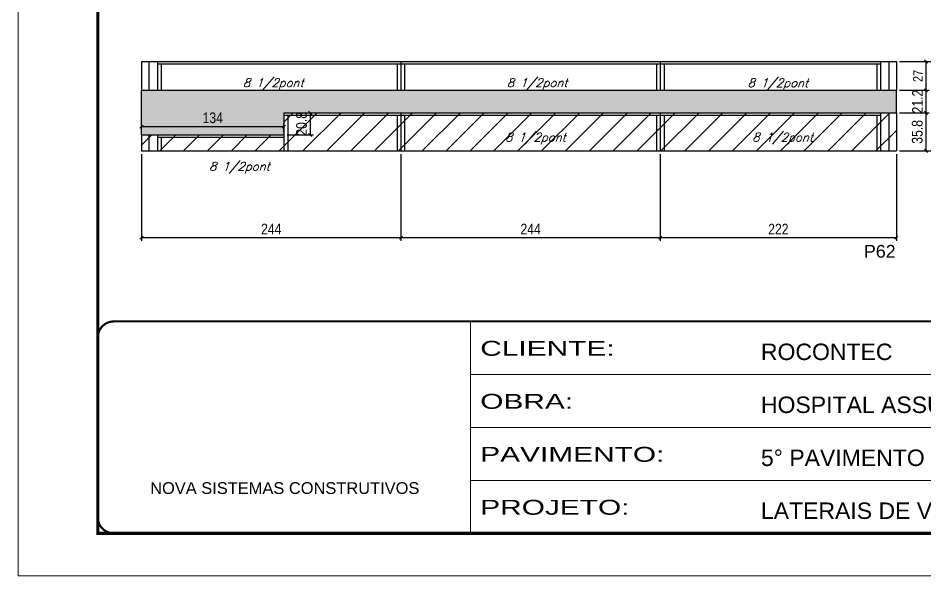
# Model space of a CAD drawing. Extents: x -20960 to -5926, y -2106 to 21915.
# Drawn here: x -7438 to -6586, y 13974 to 14498 of the extents above; entities that cross this region are included whole.
import ezdxf

# ---------------------------------------------------------------- set-up
doc = ezdxf.new("R2010")
doc.units = 0
doc.linetypes.add('CONTINUO', pattern=[0])
doc.linetypes.add('DASHED', pattern=[0.75, 0.5, -0.25])
for name, color, linetype in [('5', 5, 'Continuous'), ('COTA', 241, 'Continuous'), ('Painéis', 200, 'Continuous'), ('Reaproveitamento', 251, 'Continuous'), ('SARR_2.2x7', 40, 'Continuous'), ('SARR_3.5x7', 81, 'Continuous'), ('texto', 7, 'Continuous')]:
    doc.layers.add(name, color=color, linetype=linetype)
doc.layers.add('Folhas', color=255, linetype='Continuous', lineweight=9)
doc.layers.add('SARRAFO DE PRESSAO', color=251, linetype='DASHED', lineweight=9)
doc.styles.add('ARIAL', font='arial.ttf')
doc.styles.add('COTA TECNICA', font='techl___.ttf', dxfattribs={"height": 10})
doc.styles.add('COTA TECNICA-50', font='techl___.ttf', dxfattribs={"height": 9})
doc.styles.add('Romans', font='romans.shx')
doc.styles.get("Standard").update_dxf_attribs({"font": 'arial.ttf'})
doc.styles.add('Tecnologia', font='')
doc.styles.get('Tecnologia').set_extended_font_data('Forgotten Futurist')
doc.dimstyles.new('COTA PAINEL-50', dxfattribs={"dimtxt": 9, "dimasz": 3, "dimexe": 3, "dimexo": 3, "dimgap": 3, "dimtad": 1, "dimdec": 1, "dimzin": 12, "dimdsep": 46, "dimtxsty": 'COTA TECNICA-50', "dimblk1": 'OBLIQUE', "dimblk2": 'OBLIQUE', "dimsah": 1, "dimcen": 0.9, "dimclrd": 4, "dimclre": 4, "dimclrt": 240, "dimadec": 1, "dimazin": 3, "dimtfac": 1, "dimtdec": 1, "dimtmove": 0, "dimatfit": 3, "dimfxl": 1, "dimtolj": 1, "dimtzin": 12, "dimarcsym": 0})
doc.dimstyles.new('PAINEL', dxfattribs={"dimtxt": 10, "dimasz": 3, "dimexe": 3, "dimexo": 3, "dimgap": 3, "dimtad": 1, "dimdec": 1, "dimzin": 12, "dimdsep": 46, "dimtxsty": 'COTA TECNICA', "dimblk1": 'OBLIQUE', "dimblk2": 'OBLIQUE', "dimsah": 1, "dimcen": 0.9, "dimclrd": 4, "dimclre": 4, "dimclrt": 240, "dimadec": 1, "dimazin": 3, "dimtfac": 1, "dimtdec": 1, "dimtmove": 0, "dimatfit": 3, "dimfxl": 1, "dimtolj": 1, "dimtzin": 12, "dimarcsym": 0})
pattern_1 = [(45, (4755, -2325.465), (-11.22532, 11.22532), [])]

# ---------------------------------------------------------------- blocks, each defined once
blk = doc.blocks.new('9999999999')
at = {"color": 30, "linetype": 'CONTINUO'}
for p, q in [((98564.56, 34230.21), (98564.56, 34429.45)), ((98564.56, 34379.64), (99583.98, 34379.64)), ((98564.56, 34329.83), (99487.98, 34329.83)), ((98564.56, 34280.02), (99487.98, 34280.02))]:
    blk.add_line(p, q, dxfattribs=at)
at = {"color": 30, "linetype": 'CONTINUO', "const_width": 2}
blk.add_lwpolyline([(99583.98, 34230.21), (99583.98, 34414.45, 0.414214), (99568.98, 34429.45), (98228.98, 34429.45, 0.414214), (98213.98, 34414.45), (98213.98, 34245.21, 0.414214), (98228.98, 34230.21), (99583.98, 34230.21)], format="xyb", dxfattribs=at)
at = {"layer": 'Folhas'}
blk.add_lwpolyline([(98138.98, 34190.21), (99623.98, 34190.21), (99623.98, 35240.21), (98138.98, 35240.21)], close=True, dxfattribs=at)
at = {"layer": 'Folhas', "color": 30, "const_width": 3}
blk.add_lwpolyline([(98213.98, 34230.21), (99583.98, 34230.21), (99583.98, 35200.21), (98213.98, 35200.21)], close=True, dxfattribs=at)
at = {"color": 7, "linetype": 'Continuous', "ltscale": 5, "style": 'ARIAL'}
for s, height, p in [('ROCONTEC', 15.483, (98837.68, 34393.13)), ('HOSPITAL ASSUNÇÃO', 15.4829, (98837.68, 34343.32)), ('5° PAVIMENTO', 15.4829, (98837.68, 34293.51)), ('NOVA SISTEMAS CONSTRUTIVOS', 11.0592, (98263.19, 34267.21)), ('LATERAIS DE VIGAS', 15.4829, (98837.68, 34243.7))]:
    blk.add_text(s, height=height, dxfattribs=at).set_placement(p)
at = {"layer": 'Folhas', "color": 7, "style": 'Tecnologia', "width": 1.5}
for s, p in [('CLIENTE:', (98573.65, 34397.17)), ('OBRA:', (98573.65, 34347.31)), ('PAVIMENTO:', (98573.65, 34297.5)), ('PROJETO:', (98573.65, 34247.69))]:
    blk.add_text(s, height=14, dxfattribs=at).set_placement(p)
blk = doc.blocks.new('_Oblique')
at = {"color": 0, "linetype": 'ByBlock', "lineweight": -2}
blk.add_line((-0.5, -0.5), (0.5, 0.5), dxfattribs=at)
blk = doc.blocks.new('*D857')
at = {"layer": 'COTA', "color": 4, "lineweight": -2, "ltscale": 25, "transparency": 16777216}
for p, q in [((-7322.43, 14370.54), (-7322.43, 14289)), ((-7078.43, 14370.54), (-7078.43, 14289)), ((-7322.43, 14292), (-7078.43, 14292))]:
    blk.add_line(p, q, dxfattribs=at)
at = {"layer": 'Defpoints', "color": 0, "ltscale": 25, "transparency": 16777216}
for p in [(-7322.43, 14373.54), (-7078.43, 14373.54), (-7078.43, 14292)]:
    blk.add_point(p, dxfattribs=at)
at = {"layer": 'COTA', "color": 4, "lineweight": -2, "ltscale": 25, "transparency": 16777216, "xscale": 3, "yscale": 3, "zscale": 3, "rotation": 180}
blk.add_blockref('_Oblique', (-7322.43, 14292), dxfattribs=at)
at = {"layer": 'COTA', "color": 4, "lineweight": -2, "ltscale": 25, "transparency": 16777216, "xscale": 3, "yscale": 3, "zscale": 3}
blk.add_blockref('_Oblique', (-7078.43, 14292), dxfattribs=at)
at = {"layer": 'COTA', "color": 240, "ltscale": 25, "transparency": 16777216, "insert": (-7200.43, 14300.07), "char_height": 10, "attachment_point": 5, "style": 'COTA TECNICA'}
blk.add_mtext('\\A1;244', dxfattribs=at)
blk = doc.blocks.new('*D858')
at = {"layer": 'COTA', "color": 4, "lineweight": -2, "ltscale": 25, "transparency": 16777216}
for p, q in [((-7078.43, 14370.54), (-7078.43, 14289)), ((-6834.43, 14370.54), (-6834.43, 14289)), ((-7078.43, 14292), (-6834.43, 14292))]:
    blk.add_line(p, q, dxfattribs=at)
at = {"layer": 'Defpoints', "color": 0, "ltscale": 25, "transparency": 16777216}
for p in [(-7078.43, 14373.54), (-6834.43, 14373.54), (-6834.43, 14292)]:
    blk.add_point(p, dxfattribs=at)
at = {"layer": 'COTA', "color": 4, "lineweight": -2, "ltscale": 25, "transparency": 16777216, "xscale": 3, "yscale": 3, "zscale": 3, "rotation": 180}
blk.add_blockref('_Oblique', (-7078.43, 14292), dxfattribs=at)
at = {"layer": 'COTA', "color": 4, "lineweight": -2, "ltscale": 25, "transparency": 16777216, "xscale": 3, "yscale": 3, "zscale": 3}
blk.add_blockref('_Oblique', (-6834.43, 14292), dxfattribs=at)
at = {"layer": 'COTA', "color": 240, "ltscale": 25, "transparency": 16777216, "insert": (-6956.43, 14300.07), "char_height": 10, "attachment_point": 5, "style": 'COTA TECNICA'}
blk.add_mtext('\\A1;244', dxfattribs=at)
blk = doc.blocks.new('*D838')
at = {"layer": 'COTA', "color": 4, "lineweight": -2, "ltscale": 25, "transparency": 16777216}
for p, q in [((-6834.43, 14370.54), (-6834.43, 14289)), ((-6612.43, 14370.54), (-6612.43, 14289)), ((-6834.43, 14292), (-6612.43, 14292))]:
    blk.add_line(p, q, dxfattribs=at)
at = {"layer": 'Defpoints', "color": 0, "ltscale": 25, "transparency": 16777216}
for p in [(-6834.43, 14373.54), (-6612.43, 14373.54), (-6612.43, 14292)]:
    blk.add_point(p, dxfattribs=at)
at = {"layer": 'COTA', "color": 4, "lineweight": -2, "ltscale": 25, "transparency": 16777216, "xscale": 3, "yscale": 3, "zscale": 3, "rotation": 180}
blk.add_blockref('_Oblique', (-6834.43, 14292), dxfattribs=at)
at = {"layer": 'COTA', "color": 4, "lineweight": -2, "ltscale": 25, "transparency": 16777216, "xscale": 3, "yscale": 3, "zscale": 3}
blk.add_blockref('_Oblique', (-6612.43, 14292), dxfattribs=at)
at = {"layer": 'COTA', "color": 240, "ltscale": 25, "transparency": 16777216, "insert": (-6723.43, 14300), "char_height": 10, "attachment_point": 5, "style": 'COTA TECNICA'}
blk.add_mtext('\\A1;222', dxfattribs=at)
blk = doc.blocks.new('*D839')
at = {"layer": 'COTA', "color": 4, "lineweight": -2, "ltscale": 25, "transparency": 16777216}
for p, q in [((-7322.43, 14391.54), (-7322.43, 14399.39)), ((-7188.43, 14391.54), (-7188.43, 14399.39)), ((-7322.43, 14396.39), (-7188.43, 14396.39))]:
    blk.add_line(p, q, dxfattribs=at)
at = {"layer": 'Defpoints', "color": 0, "ltscale": 25, "transparency": 16777216}
for p in [(-7322.43, 14388.54), (-7188.43, 14396.39), (-7188.43, 14388.54)]:
    blk.add_point(p, dxfattribs=at)
at = {"layer": 'COTA', "color": 4, "lineweight": -2, "ltscale": 25, "transparency": 16777216, "xscale": 3, "yscale": 3, "zscale": 3, "rotation": 180}
blk.add_blockref('_Oblique', (-7322.43, 14396.39), dxfattribs=at)
at = {"layer": 'COTA', "color": 4, "lineweight": -2, "ltscale": 25, "transparency": 16777216, "xscale": 3, "yscale": 3, "zscale": 3}
blk.add_blockref('_Oblique', (-7188.43, 14396.39), dxfattribs=at)
at = {"layer": 'COTA', "color": 240, "ltscale": 25, "transparency": 16777216, "insert": (-7255.43, 14404.61), "char_height": 10, "attachment_point": 5, "style": 'COTA TECNICA'}
blk.add_mtext('\\A1;134', dxfattribs=at)
blk = doc.blocks.new('*D861')
at = {"layer": 'COTA', "color": 4, "lineweight": -2, "ltscale": 25, "transparency": 16777216}
for p, q in [((-7185.43, 14409.34), (-7160.78, 14409.34)), ((-7163.78, 14409.34), (-7163.78, 14388.54)), ((-7185.43, 14388.54), (-7160.78, 14388.54))]:
    blk.add_line(p, q, dxfattribs=at)
at = {"layer": 'Defpoints', "color": 0, "ltscale": 25, "transparency": 16777216}
for p in [(-7188.43, 14409.34), (-7188.43, 14388.54), (-7163.78, 14388.54)]:
    blk.add_point(p, dxfattribs=at)
at = {"layer": 'COTA', "color": 4, "lineweight": -2, "ltscale": 25, "transparency": 16777216, "xscale": 3, "yscale": 3, "zscale": 3}
for p, rotation in [((-7163.78, 14409.34), 90), ((-7163.78, 14388.54), 270)]:
    blk.add_blockref('_Oblique', p, dxfattribs=dict(at, rotation=rotation))
at = {"layer": 'COTA', "color": 240, "ltscale": 25, "transparency": 16777216, "insert": (-7171.91, 14398.94), "char_height": 10, "attachment_point": 5, "rotation": 90, "style": 'COTA TECNICA'}
blk.add_mtext('\\A1;20.8', dxfattribs=at)
blk = doc.blocks.new('*D863')
at = {"layer": 'COTA', "color": 4, "lineweight": -2, "ltscale": 25, "transparency": 16777216}
for p, q in [((-6609.43, 14430.54), (-6581.5, 14430.54)), ((-6584.5, 14409.34), (-6584.5, 14430.54)), ((-6609.43, 14409.34), (-6581.5, 14409.34))]:
    blk.add_line(p, q, dxfattribs=at)
at = {"layer": 'Defpoints', "color": 0, "ltscale": 25, "transparency": 16777216}
for p in [(-6612.43, 14430.54), (-6584.5, 14430.54), (-6612.43, 14409.34)]:
    blk.add_point(p, dxfattribs=at)
at = {"layer": 'COTA', "color": 4, "lineweight": -2, "ltscale": 25, "transparency": 16777216, "xscale": 3, "yscale": 3, "zscale": 3}
for p, rotation in [((-6584.5, 14430.54), 90), ((-6584.5, 14409.34), 270)]:
    blk.add_blockref('_Oblique', p, dxfattribs=dict(at, rotation=rotation))
at = {"layer": 'COTA', "color": 240, "ltscale": 25, "transparency": 16777216, "insert": (-6592.56, 14419.94), "char_height": 10, "attachment_point": 5, "rotation": 90, "style": 'COTA TECNICA'}
blk.add_mtext('\\A1;21.2', dxfattribs=at)
blk = doc.blocks.new('*D851')
at = {"layer": 'COTA', "color": 4, "lineweight": -2, "ltscale": 25, "transparency": 16777216}
for p, q in [((-6609.43, 14409.34), (-6581.5, 14409.34)), ((-6584.5, 14373.54), (-6584.5, 14409.34)), ((-6609.43, 14373.54), (-6581.5, 14373.54))]:
    blk.add_line(p, q, dxfattribs=at)
at = {"layer": 'Defpoints', "color": 0, "ltscale": 25, "transparency": 16777216}
for p in [(-6612.43, 14409.34), (-6584.5, 14409.34), (-6612.43, 14373.54)]:
    blk.add_point(p, dxfattribs=at)
at = {"layer": 'COTA', "color": 4, "lineweight": -2, "ltscale": 25, "transparency": 16777216, "xscale": 3, "yscale": 3, "zscale": 3}
for p, rotation in [((-6584.5, 14409.34), 90), ((-6584.5, 14373.54), 270)]:
    blk.add_blockref('_Oblique', p, dxfattribs=dict(at, rotation=rotation))
at = {"layer": 'COTA', "color": 240, "ltscale": 25, "transparency": 16777216, "insert": (-6592.74, 14391.44), "char_height": 10, "attachment_point": 5, "rotation": 90, "style": 'COTA TECNICA'}
blk.add_mtext('\\A1;35.8', dxfattribs=at)
blk = doc.blocks.new('*D872')
at = {"layer": 'COTA', "color": 4, "lineweight": -2, "transparency": 16777216}
for p, q in [((-6609.43, 14457.54), (-6581.5, 14457.54)), ((-6584.5, 14430.54), (-6584.5, 14457.54)), ((-6609.43, 14430.54), (-6581.5, 14430.54))]:
    blk.add_line(p, q, dxfattribs=at)
at = {"layer": 'Defpoints', "color": 0, "transparency": 16777216}
for p in [(-6612.43, 14457.54), (-6584.5, 14457.54), (-6612.43, 14430.54)]:
    blk.add_point(p, dxfattribs=at)
at = {"layer": 'COTA', "color": 4, "lineweight": -2, "transparency": 16777216, "xscale": 3, "yscale": 3, "zscale": 3}
for p, rotation in [((-6584.5, 14457.54), 90), ((-6584.5, 14430.54), 270)]:
    blk.add_blockref('_Oblique', p, dxfattribs=dict(at, rotation=rotation))
at = {"layer": 'COTA', "color": 240, "transparency": 16777216, "insert": (-6592.07, 14444.04), "char_height": 9, "attachment_point": 5, "rotation": 90, "style": 'COTA TECNICA-50'}
blk.add_mtext('\\A1;27', dxfattribs=at)
blk = doc.blocks.new('*D843')
at = {"layer": 'COTA', "color": 4, "lineweight": -2, "transparency": 16777216}
for p, q in [((-6609.43, 14457.54), (-6555.39, 14457.54)), ((-6558.39, 14457.54), (-6558.39, 14373.54)), ((-6609.43, 14373.54), (-6555.39, 14373.54))]:
    blk.add_line(p, q, dxfattribs=at)
at = {"layer": 'Defpoints', "color": 0, "transparency": 16777216}
for p in [(-6612.43, 14457.54), (-6612.43, 14373.54), (-6558.39, 14373.54)]:
    blk.add_point(p, dxfattribs=at)
at = {"layer": 'COTA', "color": 4, "lineweight": -2, "transparency": 16777216, "xscale": 3, "yscale": 3, "zscale": 3}
for p, rotation in [((-6558.39, 14457.54), 90), ((-6558.39, 14373.54), 270)]:
    blk.add_blockref('_Oblique', p, dxfattribs=dict(at, rotation=rotation))
at = {"layer": 'COTA', "color": 240, "transparency": 16777216, "insert": (-6565.98, 14415.54), "char_height": 9, "attachment_point": 5, "rotation": 90, "style": 'COTA TECNICA-50'}
blk.add_mtext('\\A1;84', dxfattribs=at)

msp = doc.modelspace()

# ---------------------------------------------------------------- hatches: boundary and pattern name
at = {"layer": 'COTA', "linetype": 'ByBlock'}
h = msp.add_hatch(dxfattribs=at)
h.set_pattern_fill('AR-CONC', color=256, scale=0.03)
h.set_pattern_definition([(50, (-146505.808, -17124.2474), (5.46554007, -0.47817257), [0.5715, -6.2865]), (355, (-146505.808, -17124.2474), (-1.05730264, 5.73170536), [0.4572, -5.02921753]), (100.4514447, (-146505.3526, -17124.287), (4.40823741, 5.25353256), [0.48570026, -5.34270734]), (46.1842, (-146505.808, -17122.7234), (8.13237123, -1.26126984), [0.85725, -9.42975]), (96.6355576, (-146505.13, -17122.8285), (7.122124, 7.42278374), [0.7285507, -8.01406824]), (351.184151, (-146505.808, -17122.723), (7.122124, 7.42278374), [0.685799, -7.54379196]), (21, (-146505.046, -17123.1044), (4.54843174, -3.06795595), [0.5715, -6.2865]), (326, (-146505.046, -17123.1044), (1.85406085, 5.52563898), [0.4572, -5.0292]), (71.451445, (-146504.667, -17123.36), (6.40249258, 2.45768307), [0.48570026, -5.34269813]), (37.5, (-146505.808, -17124.2474), (0.092658098, 2.536651166), [0, -4.96824, 0, -5.1054, 0, -5.04825]), (7.5, (-146505.808, -17124.2474), (2.004589875, 3.005417245), [0, -2.91084, 0, -4.85394, 0, -1.92405]), (327.5, (-146507.5073, -17124.2474), (4.067717855, -0.17186232), [0, -1.905, 0, -5.9436, 0, -7.8867]), (317.5, (-146508.2693, -17124.2474), (4.44387544, 0.76279473), [0, -2.4765, 0, -3.94716, 0, -5.6007])])
h.paths.add_polyline_path([(-6612.43, 14430.54), (-7188.43, 14430.54), (-7322.43, 14430.54), (-7322.43, 14388.54), (-7188.43, 14388.54), (-7188.43, 14409.34), (-6612.43, 14409.34)])
at = {"layer": 'Reaproveitamento'}
h = msp.add_hatch(dxfattribs=at)
h.set_pattern_fill('ANSI31', color=256, scale=5)
h.set_pattern_definition(pattern_1)
h.paths.add_polyline_path([(-7322.43, 14373.54), (-7078.43, 14373.54), (-7078.43, 14409.34), (-7188.43, 14409.34), (-7188.43, 14388.54), (-7322.43, 14388.54)])
h = msp.add_hatch(dxfattribs=at)
h.set_pattern_fill('ANSI31', color=256, scale=5)
h.set_pattern_definition(pattern_1)
h.paths.add_polyline_path([(-7078.43, 14373.54), (-6834.43, 14373.54), (-6834.43, 14409.34), (-7078.43, 14409.34)])
h = msp.add_hatch(dxfattribs=at)
h.set_pattern_fill('ANSI31', color=256, scale=5)
h.set_pattern_definition(pattern_1)
h.paths.add_polyline_path([(-6834.43, 14409.34), (-6834.43, 14373.54), (-6612.43, 14373.54), (-6612.43, 14409.34)])

# ---------------------------------------------------------------- linework, layer by layer
at = {"layer": 'COTA', "linetype": 'ByBlock'}
for p, q in [((-7322.43, 14430.54), (-7188.43, 14430.54)), ((-7322.43, 14388.54), (-7322.43, 14430.54)), ((-7188.43, 14430.54), (-6612.43, 14430.54)), ((-6612.43, 14409.34), (-6612.43, 14430.54))]:
    msp.add_line(p, q, dxfattribs=at)
at = {"layer": 'Painéis', "linetype": 'ByBlock'}
for p, q in [((-7322.43, 14457.54), (-6612.43, 14457.54)), ((-7078.43, 14457.54), (-7078.43, 14430.54)), ((-6834.43, 14457.54), (-6834.43, 14430.54)), ((-7322.43, 14430.54), (-6612.43, 14430.54))]:
    msp.add_line(p, q, dxfattribs=at)
at = {"layer": 'Painéis'}
for p, q in [((-7322.43, 14457.54), (-7322.43, 14430.54)), ((-6612.43, 14457.54), (-6612.43, 14430.54)), ((-7188.43, 14409.34), (-6612.43, 14409.34)), ((-6612.43, 14409.34), (-6612.43, 14373.54)), ((-7322.43, 14388.54), (-7188.43, 14388.54)), ((-7322.43, 14388.54), (-7322.43, 14373.54)), ((-7322.43, 14373.54), (-6612.43, 14373.54))]:
    msp.add_line(p, q, dxfattribs=at)
at = {"layer": 'Painéis', "ltscale": 25}
for p, q in [((-7188.43, 14409.34), (-7188.43, 14388.54)), ((-7078.43, 14409.34), (-7078.43, 14373.54)), ((-6834.43, 14409.34), (-6834.43, 14373.54))]:
    msp.add_line(p, q, dxfattribs=at)
at = {"layer": 'SARR_2.2x7', "linetype": 'Continuous', "ltscale": 50}
for p, q in [((-7315.43, 14457.54), (-7315.43, 14430.54)), ((-6619.43, 14457.54), (-6619.43, 14430.54)), ((-7307.43, 14455.34), (-7078.43, 14455.34)), ((-7078.43, 14455.34), (-6834.43, 14455.34)), ((-6834.43, 14455.34), (-6627.43, 14455.34))]:
    msp.add_line(p, q, dxfattribs=at)
at = {"layer": 'SARR_2.2x7', "linetype": 'Continuous'}
for p, q in [((-7188.43, 14407.14), (-7078.43, 14407.14)), ((-7078.43, 14407.14), (-6834.43, 14407.14)), ((-6834.43, 14407.14), (-6627.43, 14407.14)), ((-6619.43, 14409.34), (-6619.43, 14373.54)), ((-7315.43, 14388.54), (-7315.43, 14373.54)), ((-7307.43, 14386.34), (-7188.43, 14386.34))]:
    msp.add_line(p, q, dxfattribs=at)
at = {"layer": 'SARR_3.5x7'}
for p, q in [((-7307.43, 14457.54), (-7307.43, 14430.54)), ((-6627.43, 14457.54), (-6627.43, 14430.54)), ((-7303.93, 14455.34), (-7303.93, 14430.54)), ((-7081.93, 14455.34), (-7081.93, 14430.54)), ((-7074.93, 14455.34), (-7074.93, 14430.54)), ((-6837.93, 14455.34), (-6837.93, 14430.54)), ((-6830.93, 14455.34), (-6830.93, 14430.54)), ((-6630.93, 14455.34), (-6630.93, 14430.54)), ((-7188.43, 14407.14), (-7188.43, 14373.54)), ((-7184.93, 14407.14), (-7184.93, 14373.54)), ((-7081.93, 14407.14), (-7081.93, 14373.54)), ((-7078.43, 14407.14), (-7078.43, 14373.54)), ((-7074.93, 14407.14), (-7074.93, 14373.54)), ((-6837.93, 14409.34), (-6837.93, 14409.34)), ((-6837.93, 14407.14), (-6837.93, 14373.54)), ((-6834.43, 14407.14), (-6834.43, 14373.54)), ((-6830.93, 14409.34), (-6830.93, 14409.34)), ((-6830.93, 14407.14), (-6830.93, 14373.54)), ((-6630.93, 14407.14), (-6630.93, 14373.54)), ((-6627.43, 14409.34), (-6627.43, 14373.54)), ((-7307.43, 14388.54), (-7307.43, 14373.54)), ((-7303.93, 14386.34), (-7303.93, 14373.54))]:
    msp.add_line(p, q, dxfattribs=at)

# ---------------------------------------------------------------- block references
at = {"layer": 'SARRAFO DE PRESSAO', "color": 6, "linetype": 'ByBlock'}
msp.add_blockref('9999999999', (-105577.48, -20216.26), dxfattribs=at)

# ---------------------------------------------------------------- texts
at = {"layer": '5', "linetype": 'Continuous'}
msp.add_text('P62', height=12, rotation=0.00004, dxfattribs=at).set_placement((-6642.93, 14273.13))
at = {"layer": 'texto', "color": 2, "char_height": 8, "attachment_point": 5, "style": 'Romans'}
for insert in [(-7198.53, 14436.32), (-6950.32, 14436.32), (-6723.87, 14436.28), (-6951.85, 14385.13), (-6719.35, 14385.13), (-7230.33, 14357.67)]:
    msp.add_mtext('{\\Q19;\\C256;8 1/2pont}', dxfattribs=dict(at, insert=insert))

# ---------------------------------------------------------------- dimensions: what is measured, and where the dimension line sits
at = {"layer": 'COTA'}
for base, p1, p2, picture, middle in [((-6584.5, 14457.54), (-6612.43, 14430.54), (-6612.43, 14457.54), '*D872', (-6592.07, 14444.04)), ((-6558.39, 14373.54), (-6612.43, 14457.54), (-6612.43, 14373.54), '*D843', (-6565.98, 14415.54))]:
    dim = msp.add_linear_dim(base=base, p1=p1, p2=p2, angle=90, dimstyle='COTA PAINEL-50', dxfattribs=at)
    dim.commit()
    dim.dimension.update_dxf_attribs({"geometry": picture, "text_midpoint": middle})
at = {"layer": 'COTA', "ltscale": 25}
for base, p1, p2, picture, middle in [((-6584.5, 14430.54), (-6612.43, 14409.34), (-6612.43, 14430.54), '*D863', (-6584.5, 14419.94)), ((-7163.78, 14388.54), (-7188.43, 14409.34), (-7188.43, 14388.54), '*D861', (-7163.78, 14398.94))]:
    dim = msp.add_linear_dim(base=base, p1=p1, p2=p2, angle=90, dimstyle='PAINEL', dxfattribs=at)
    dim.commit()
    dim.dimension.update_dxf_attribs({"geometry": picture, "text_midpoint": middle, "dimtype": 160})
dim = msp.add_linear_dim(base=(-7188.43, 14396.39), p1=(-7322.43, 14388.54), p2=(-7188.43, 14388.54), dimstyle='PAINEL', dxfattribs=at)
dim.commit()
dim.dimension.update_dxf_attribs({"geometry": '*D839', "text_midpoint": (-7255.43, 14404.61)})
dim = msp.add_linear_dim(base=(-6584.5, 14409.34), p1=(-6612.43, 14373.54), p2=(-6612.43, 14409.34), angle=90, dimstyle='PAINEL', override={"dimtmove": 1}, dxfattribs=at)
dim.commit()
dim.dimension.update_dxf_attribs({"geometry": '*D851', "text_midpoint": (-6592.74, 14391.44)})
for base, p1, p2, picture, middle in [((-7078.43, 14292), (-7322.43, 14373.54), (-7078.43, 14373.54), '*D857', (-7200.43, 14300.07)), ((-6834.43, 14292), (-7078.43, 14373.54), (-6834.43, 14373.54), '*D858', (-6956.43, 14300.07)), ((-6612.43, 14292), (-6834.43, 14373.54), (-6612.43, 14373.54), '*D838', (-6723.43, 14300))]:
    dim = msp.add_linear_dim(base=base, p1=p1, p2=p2, dimstyle='PAINEL', override={"dimtmove": 1}, dxfattribs=at)
    dim.commit()
    dim.dimension.update_dxf_attribs({"geometry": picture, "text_midpoint": middle})

doc.saveas('drawing.dxf')
